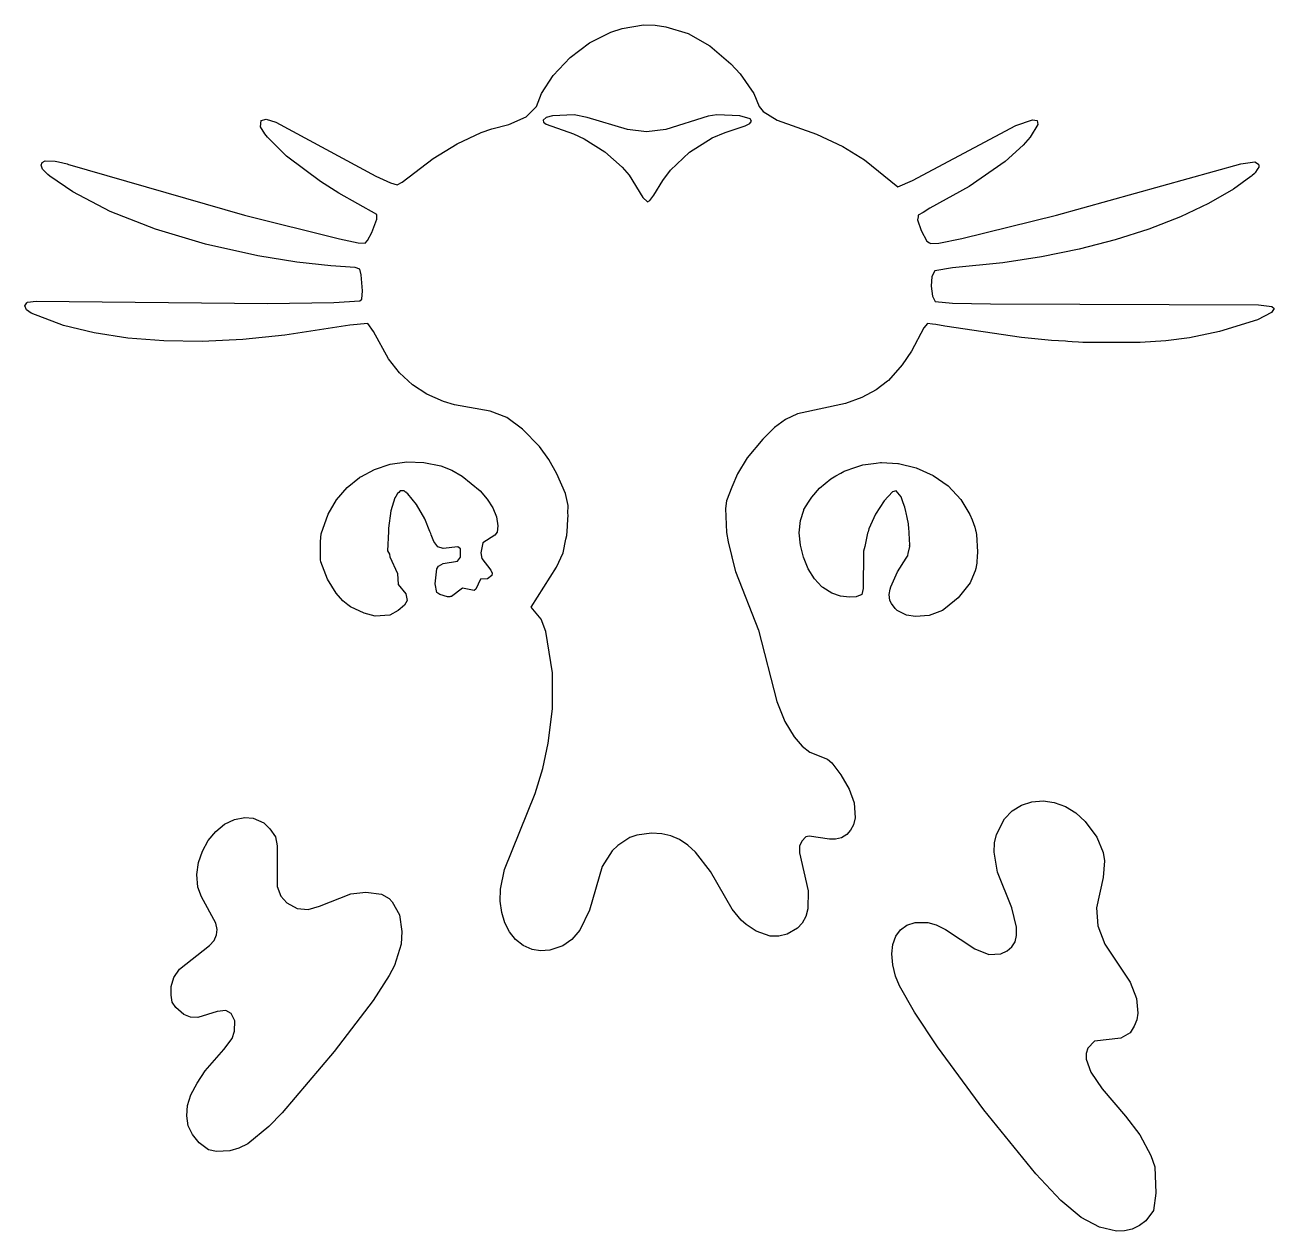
# Model space of a CAD drawing. Header units: millimetres. Extents: x 28 to 245, y 30 to 240.
import ezdxf

# ---------------------------------------------------------------- set-up
doc = ezdxf.new("R2010")
doc.units = ezdxf.units.MM
doc.layers.add('CUT', color=7, linetype='CONTINUOUS')

msp = doc.modelspace()

# ---------------------------------------------------------------- linework, layer by layer
at = {"layer": 'CUT'}
for points in [[(85.813, 201.7858), (87.0187, 201.7208), (87.4566, 202.151), (88.2082, 203.5761), (89.0405, 205.8903), (89.0597, 206.6912), (82.4493, 210.3977), (79.2644, 212.4198), (73.6026, 216.6371), (73.4042, 216.8189), (70.0666, 220.1245), (69.5857, 220.674), (68.8373, 221.9151), (68.981, 223.0242), (69.8534, 223.2624), (71.5054, 222.7136), (88.9037, 213.362), (91.4069, 212.1675), (92.5997, 211.8451), (93.4802, 212.3172), (98.8186, 216.4314), (103.0327, 218.9534), (107.1623, 220.9039), (109.0472, 221.5809), (111.9701, 222.2964), (114.9749, 223.6385), (116.7788, 225.4609), (117.6749, 227.7146), (119.6773, 230.8418), (122.6078, 233.9191), (126.0017, 236.516), (129.6927, 238.3428), (131.6547, 238.9964), (135.3862, 239.5935), (137.3636, 239.5547), (139.2503, 239.288), (143.1257, 238.0956), (146.8609, 235.9891), (150.513, 232.8696), (152.1516, 231.1164), (154.5426, 227.7165), (155.4602, 225.4397), (156.1549, 224.5841), (158.5842, 223.0459), (165.3997, 220.6404), (169.9845, 218.4606), (173.7316, 216.1738), (179.5447, 211.4909), (182.0854, 212.5792), (200.0475, 222.1194), (202.9193, 223.1424), (203.7197, 222.9895), (203.8587, 222.2991), (202.4974, 220.0964), (201.2665, 218.7093), (198.1492, 215.8576), (191.9217, 211.532), (185.0718, 207.7873), (183.91, 207.0005), (183.0828, 206.5865), (183.035, 206.2621), (182.9189, 205.7295), (183.5729, 203.894), (184.5742, 202.0297), (185.0262, 201.7681), (185.0338, 201.7532), (185.0502, 201.7542), (185.2445, 201.6418), (186.6284, 201.7111), (190.6626, 202.5255), (207.107, 206.5525), (239.0885, 215.4985), (241.5304, 215.8438), (242.1505, 215.4225), (242.2162, 215.1968), (242.2, 214.8938), (242.0587, 214.6627), (241.9383, 214.4658), (241.6564, 214.0049), (241.6276, 213.9578), (241.4824, 213.7891), (241.0277, 213.4212), (241.0022, 213.4005), (240.9447, 213.354), (240.8278, 213.2593), (237.8414, 211.0732), (233.4956, 208.5649), (228.588, 206.2598), (223.1054, 204.1565), (217.2396, 202.2891), (211.0028, 200.6837), (204.4872, 199.3434), (197.7654, 198.2973), (189.0144, 197.3988), (185.9287, 196.883), (185.4521, 195.899), (185.3427, 194.252), (185.5247, 192.5207), (186.0157, 191.5802), (189.0373, 191.2719), (195.637, 191.1596), (242.1707, 190.9732), (244.4811, 190.7098), (244.8513, 190.3444), (244.4038, 189.67), (241.9747, 188.3994), (235.3688, 186.3693), (230.1886, 185.2816), (226.0736, 184.7587), (221.5914, 184.4602), (211.6718, 184.4602), (210.9252, 184.5079), (209.8237, 184.5795), (209.0322, 184.6309), (208.6347, 184.6568), (206.2189, 184.8138), (200.9749, 185.3204), (187.6993, 187.2898), (186.1023, 187.5984), (185.5219, 187.6127), (184.7058, 187.7338), (184.0633, 186.9994), (181.9243, 182.9378), (180.2953, 180.5871), (177.8987, 177.8684), (177.7572, 177.7197), (175.7843, 176.2266), (173.2602, 174.8673), (170.4351, 173.8473), (162.0859, 172.0435), (160.0471, 171.0918), (158.111, 169.6636), (156.0809, 167.6682), (153.3755, 164.4053), (151.6928, 161.6628), (150.6878, 159.3209), (149.8019, 156.9204), (149.6187, 155.6366), (149.8039, 151.4237), (150.0656, 149.8082), (150.6674, 147.4369), (150.6977, 147.286), (150.7307, 147.1878), (151.3639, 144.6929), (155.3538, 134.4749), (158.5181, 122.1137), (159.8815, 118.6068), (161.5, 115.9516), (162.9083, 114.3187), (164.2528, 113.3058), (167.3148, 112.1066), (168.0728, 111.4253), (169.6383, 109.3746), (171.0682, 106.894), (171.9496, 104.5201), (172.1045, 101.8668), (171.8131, 100.6701), (171.3247, 99.7333), (170.6761, 99.0034), (169.7346, 98.4436), (168.7314, 98.1784), (167.6398, 98.2145), (164.1378, 98.6958), (163.5371, 98.5703), (162.8317, 97.856), (162.4762, 96.9789), (162.4443, 95.8384), (163.9707, 89.2327), (163.8972, 86.0882), (163.5491, 84.779), (162.904, 83.6229), (162.0788, 82.733), (160.2844, 81.7075), (158.8832, 81.3284), (157.3563, 81.3698), (154.9216, 82.231), (153.1966, 83.3738), (152.3244, 84.1305), (150.7427, 86.056), (147.0075, 92.5528), (144.4166, 95.9486), (143.0559, 97.1569), (141.6205, 98.1057), (140.1225, 98.7463), (138.554, 99.1397), (136.7721, 99.2559), (134.2036, 98.8994), (132.9763, 98.4565), (130.8874, 97.0916), (129.9348, 96.1447), (128.1969, 93.4174), (126.0007, 85.8577), (124.3264, 82.4086), (122.9034, 80.7609), (121.387, 79.6699), (119.1107, 78.9081), (117.4687, 78.7886), (116.0169, 79.0177), (114.4946, 79.6987), (113.1315, 80.7802), (112.0822, 82.0944), (111.2799, 83.6603), (110.747, 85.4477), (110.481, 87.407), (110.5227, 89.4913), (111.2393, 92.9128), (116.5308, 106.1038), (117.8689, 110.4869), (118.7998, 114.8805), (119.5408, 120.8087), (119.5429, 127.0739), (118.4333, 134.2307), (117.6191, 136.3759), (115.8516, 138.4993), (120.2352, 145.4373), (121.426, 147.8992), (121.888, 150.291), (122.0444, 150.9108), (122.0609, 151.1864), (122.1136, 151.4593), (122.1556, 152.7675), (122.2608, 154.5231), (122.2197, 154.7635), (122.2647, 156.162), (121.797, 158.2268), (120.3037, 161.6616), (118.9101, 164.1555), (117.285, 166.4104), (114.3639, 169.4078), (111.6544, 171.4088), (108.7529, 172.495), (102.5314, 173.613), (100.6401, 174.179), (97.7431, 175.4939), (95.2593, 177.072), (93.0047, 179.1708), (91.0649, 181.5953), (88.4992, 186.3396), (87.4705, 187.755), (84.393, 187.4436), (73.1115, 185.6937), (65.7946, 184.9467), (58.7367, 184.61), (52.0598, 184.7224), (45.8092, 185.2061), (39.9774, 186.1021), (34.6644, 187.4099), (29.0576, 189.5151), (28.2344, 190.1002), (27.9649, 190.8183), (28.2596, 191.334), (28.2624, 191.336), (28.2701, 191.3415), (28.2751, 191.345), (28.4288, 191.454), (29.9045, 191.6443), (70.0515, 191.2341), (81.603, 191.4204), (86.1259, 191.6769), (86.4784, 191.993), (86.5789, 193.4195), (86.3592, 196.1973), (86.0895, 197.1868), (85.3228, 197.4786), (81.0669, 197.736), (75.177, 198.407), (68.4047, 199.4922), (59.2915, 201.5096), (50.6033, 204.1198), (42.7728, 207.1925), (36.2462, 210.5863), (32.2612, 213.334), (31.9069, 213.6065), (30.9934, 214.5593), (30.7768, 215.2245), (30.9702, 215.7014), (31.4876, 215.9867), (33.2165, 215.9183), (33.4871, 215.8787), (34.31, 215.6895), (34.791, 215.5789), (35.3322, 215.4544), (35.3588, 215.4483), (66.0877, 206.551), (82.5927, 202.4526)], [(148.1041, 223.9843), (146.6116, 223.7273), (139.2166, 221.4227), (135.8846, 221.0398), (132.5966, 221.4214), (125.5939, 223.5449), (123.3378, 223.9877), (119.5557, 223.8419), (118.4608, 223.5273), (117.9528, 223.0759), (117.9849, 222.6933), (118.4648, 222.3529), (123.2175, 220.6813), (125.0622, 219.8174), (128.6315, 217.5393), (131.6438, 214.8989), (132.8541, 213.5036), (135.2357, 209.6587), (136.0392, 208.9028), (136.4387, 209.0851), (137.1655, 210.0261), (138.6965, 212.5987), (140.0506, 214.3702), (143.3622, 217.5003), (147.308, 219.9853), (149.5315, 220.9446), (152.9991, 222.0661), (153.8443, 222.4631), (154.138, 222.8983), (153.9007, 223.2834), (152.1145, 223.7952)], [(97.2142, 163.5983), (100.169, 162.9988), (102.0652, 162.2784), (103.9003, 161.2439), (107.0318, 158.6704), (108.2449, 157.2368), (109.1998, 155.717), (109.8156, 154.1543), (110.0573, 152.6273), (109.9311, 151.5253), (109.55, 150.9745), (107.47, 149.6424), (107.1165, 147.9139), (107.2692, 146.9047), (108.8663, 144.8991), (109.0844, 144.4113), (109.0299, 143.9787), (108.297, 143.4157), (107.0453, 143.3526), (106.2734, 141.5966), (105.9846, 141.3648), (103.9276, 141.7709), (102.0438, 140.3414), (101.9695, 140.3234), (101.8504, 140.3101), (101.7473, 140.2985), (101.66, 140.2887), (101.3083, 140.2493), (100.0059, 140.6575), (99.5083, 141.0097), (99.1828, 142.5509), (99.481, 145.1638), (99.7588, 145.5917), (100.6023, 146.0686), (103.0564, 146.4589), (103.5631, 147.1651), (103.5704, 148.6342), (103.1391, 148.9597), (100.5652, 148.6645), (99.6253, 148.984), (98.983, 149.8647), (98.5098, 151.0424), (98.4581, 151.2816), (98.2677, 151.6449), (97.3842, 153.8432), (95.9514, 156.309), (94.4491, 158.1439), (94.2304, 158.3157), (94.1275, 158.4382), (94.0378, 158.4669), (93.7792, 158.67), (93.6076, 158.6726), (93.5871, 158.6881), (93.5672, 158.6732), (93.3853, 158.6759), (93.3009, 158.7029), (93.268, 158.6776), (93.117, 158.6799), (92.8861, 158.3837), (92.6695, 158.217), (92.3684, 157.7198), (92.1799, 157.478), (91.4816, 155.1924), (91.1154, 152.1759), (91.1151, 151.6053), (90.9384, 148.2862), (91.2392, 147.6841), (91.3434, 147.2021), (92.6777, 144.3409), (92.7912, 142.4357), (94.1092, 140.8209), (94.3228, 139.6583), (93.8487, 138.8089), (92.7856, 137.8735), (91.3043, 137.1175), (88.7605, 136.9247), (86.8861, 137.4121), (84.5154, 138.5288), (84.0379, 138.877), (83.1412, 139.5904), (82.0107, 140.9073), (80.4793, 143.3213), (79.3587, 146.3461), (79.3043, 146.7269), (79.2796, 149.8575), (79.3957, 151.2307), (80.5878, 154.6205), (82.0343, 157.1369), (83.9253, 159.2931), (86.058, 160.9919), (86.1185, 161.0314), (86.2236, 161.1001), (86.2544, 161.1202), (86.269, 161.1298), (88.6753, 162.4025), (91.3707, 163.2997), (94.2722, 163.7156)], [(181.5868, 149.025), (181.5774, 149.195), (181.5869, 149.2491), (181.441, 152.3502), (181.3847, 152.6647), (181.3677, 152.9696), (181.1375, 154.0452), (180.9943, 154.8447), (180.9093, 155.1113), (180.7458, 155.875), (180.4267, 156.6237), (180.0931, 157.6692), (179.268, 158.662), (178.5796, 158.5198), (177.1785, 156.9296), (175.6455, 154.608), (174.4703, 152.1032), (174.3508, 151.5696), (174.2489, 151.3249), (173.7845, 149.0409), (173.5964, 148.2006), (173.5944, 148.0916), (173.5934, 148.0872), (173.5936, 148.0449), (173.4828, 141.7422), (173.261, 140.6712), (173.0704, 140.5921), (173.0153, 140.5692), (172.9994, 140.5626), (172.2963, 140.2708), (171.1511, 140.2003), (169.5656, 140.3921), (168.0613, 140.8948), (166.5094, 141.9007), (166.4907, 141.9164), (166.4694, 141.9344), (166.4551, 141.9465), (166.3501, 142.0349), (165.0783, 143.3795), (163.9755, 145.1279), (163.1417, 147.1359), (162.6169, 149.2317), (162.4236, 151.3895), (162.6132, 153.5108), (163.1852, 155.3397), (163.196, 155.3691), (163.2065, 155.3974), (163.2181, 155.429), (163.2243, 155.4459), (164.0065, 156.7352), (164.5814, 157.57), (165.9441, 159.1309), (167.8674, 160.7816), (168.7702, 161.3097), (169.6534, 161.7736), (169.9074, 161.907), (170.0324, 161.9727), (170.2286, 162.0757), (172.2171, 162.8027), (173.4708, 163.1731), (175.7634, 163.5158), (176.5466, 163.5839), (176.6095, 163.5857), (176.6849, 163.5879), (179.5169, 163.4563), (179.6458, 163.4411), (182.7335, 162.6971), (185.6413, 161.3755), (188.2493, 159.5605), (190.4426, 157.1787), (192.05, 154.5546), (192.439, 153.6499), (192.9119, 152.3695), (193.0232, 151.8797), (193.072, 151.6649), (193.1319, 151.4013), (193.203, 151.0882), (193.3743, 148.0988), (193.3683, 148.0167), (193.3529, 147.8022), (193.3324, 147.5175), (193.2312, 146.1142), (193.2018, 145.8244), (193.1386, 145.5201), (193.131, 145.4837), (193.069, 145.1852), (192.9826, 144.7691), (192.2024, 142.9688), (192.0737, 142.7061), (189.9888, 140.0914), (187.8116, 138.2975), (187.2777, 137.9148), (184.9702, 137.0332), (182.5838, 136.8817), (181.0359, 137.1145), (179.548, 137.8545), (179.5394, 137.8591), (179.5221, 137.8684), (179.4314, 137.9171), (179.3382, 137.9672), (179.0812, 138.2225), (178.4008, 139.1326), (178.1573, 139.6592), (178.0464, 140.6947), (178.1989, 141.5893), (178.31, 142.0175), (179.4825, 144.6114), (180.9907, 146.9954), (181.2334, 147.3361), (181.2468, 147.4004), (181.2657, 147.4302), (181.3339, 147.8164)], [(181.1075, 83.2752), (182.5219, 83.7325), (184.7661, 83.7345), (186.1933, 83.3007), (187.7825, 82.5035), (192.8976, 79.1287), (195.3477, 78.185), (197.433, 78.2836), (198.4883, 78.7747), (199.3229, 79.4693), (199.8762, 80.3798), (200.1447, 81.4451), (200.15, 82.9), (199.3177, 86.2575), (196.8413, 92.4656), (196.2438, 95.9393), (196.3188, 97.5305), (196.6716, 99.0082), (198.0611, 101.7218), (199.4096, 103.1335), (200.9921, 104.1104), (202.7934, 104.6856), (204.7451, 104.835), (206.6544, 104.5341), (208.6242, 103.8333), (210.4224, 102.7451), (212.0691, 101.2502), (214.0736, 98.5528), (215.1574, 95.8986), (215.3948, 94.4344), (215.2081, 91.5181), (214.0166, 86.2581), (214.2357, 83.1177), (215.469, 79.9549), (219.8675, 73.3513), (220.9499, 70.4899), (221.2113, 67.985), (221.024, 66.8246), (220.5803, 65.6871), (219.8454, 64.5742), (218.2401, 63.6162), (213.664, 63.1063), (212.5073, 61.8874), (212.2272, 60.9825), (212.2391, 60.0037), (213.0402, 57.711), (214.9836, 54.8561), (219.0763, 50.0569), (221.5458, 46.8387), (223.4631, 43.2702), (224.1489, 41.2941), (224.3434, 36.7079), (223.951, 33.6859), (222.5798, 31.9233), (221.4692, 31.0733), (220.2463, 30.4768), (218.9018, 30.1652), (217.5216, 30.1321), (214.5269, 30.8059), (211.3449, 32.5032), (207.8212, 35.4553), (203.4959, 40.079), (194.463, 51.2015), (186.3974, 62.1051), (182.4069, 68.1467), (179.8298, 72.7019), (179.1377, 74.3893), (178.6502, 76.3732), (178.4955, 78.2576), (178.6855, 79.8747), (179.1943, 81.3153), (180.0021, 82.4308)], [(58.0041, 67.2314), (56.7001, 67.271), (55.5487, 67.7092), (54.1518, 68.949), (53.5343, 69.8737), (53.3208, 71.1115), (53.3633, 72.6101), (53.8143, 74.1509), (54.7929, 75.6092), (60.0336, 79.6975), (60.7943, 80.5998), (61.2296, 81.5827), (61.3275, 82.5215), (61.1049, 83.6028), (58.6058, 88.1815), (57.9514, 89.8692), (57.7976, 92.023), (58.0987, 94.1207), (58.7924, 96.1174), (59.792, 97.9853), (61.1031, 99.5192), (62.6286, 100.7767), (64.3307, 101.6247), (66.1594, 101.93), (67.5713, 101.8562), (69.4242, 101.012), (70.4956, 100.0101), (71.4551, 98.6119), (71.7641, 97.0035), (71.764, 89.9603), (72.4188, 88.292), (73.4088, 87.1487), (75.2203, 86.1406), (77.1512, 85.9691), (79.0931, 86.5236), (84.5633, 88.6916), (87.1663, 88.9551), (89.8881, 88.6073), (91.1992, 87.879), (91.7227, 87.3266), (92.9976, 85.0641), (93.4267, 82.1647), (93.2789, 79.9635), (92.1319, 76.2503), (91.2295, 74.4857), (88.4251, 70.1495), (81.6351, 61.3076), (72.5967, 50.6639), (70.3073, 48.2636), (66.6374, 45.2476), (65.0974, 44.498), (63.5286, 44.0771), (61.2327, 43.9628), (59.808, 44.2123), (58.2092, 45.4666), (57.0451, 46.8972), (56.3275, 48.4026), (56.0422, 50.1373), (56.195, 51.9389), (56.7667, 53.8076), (57.8376, 55.8323), (59.2714, 57.9402), (62.4964, 61.6469), (63.9178, 63.5672), (64.3656, 64.8347), (64.4274, 66.6111), (63.7762, 67.9319), (62.844, 68.4576), (61.3297, 68.247)]]:
    msp.add_lwpolyline(points, close=True, dxfattribs=at)

doc.saveas('drawing.dxf')
